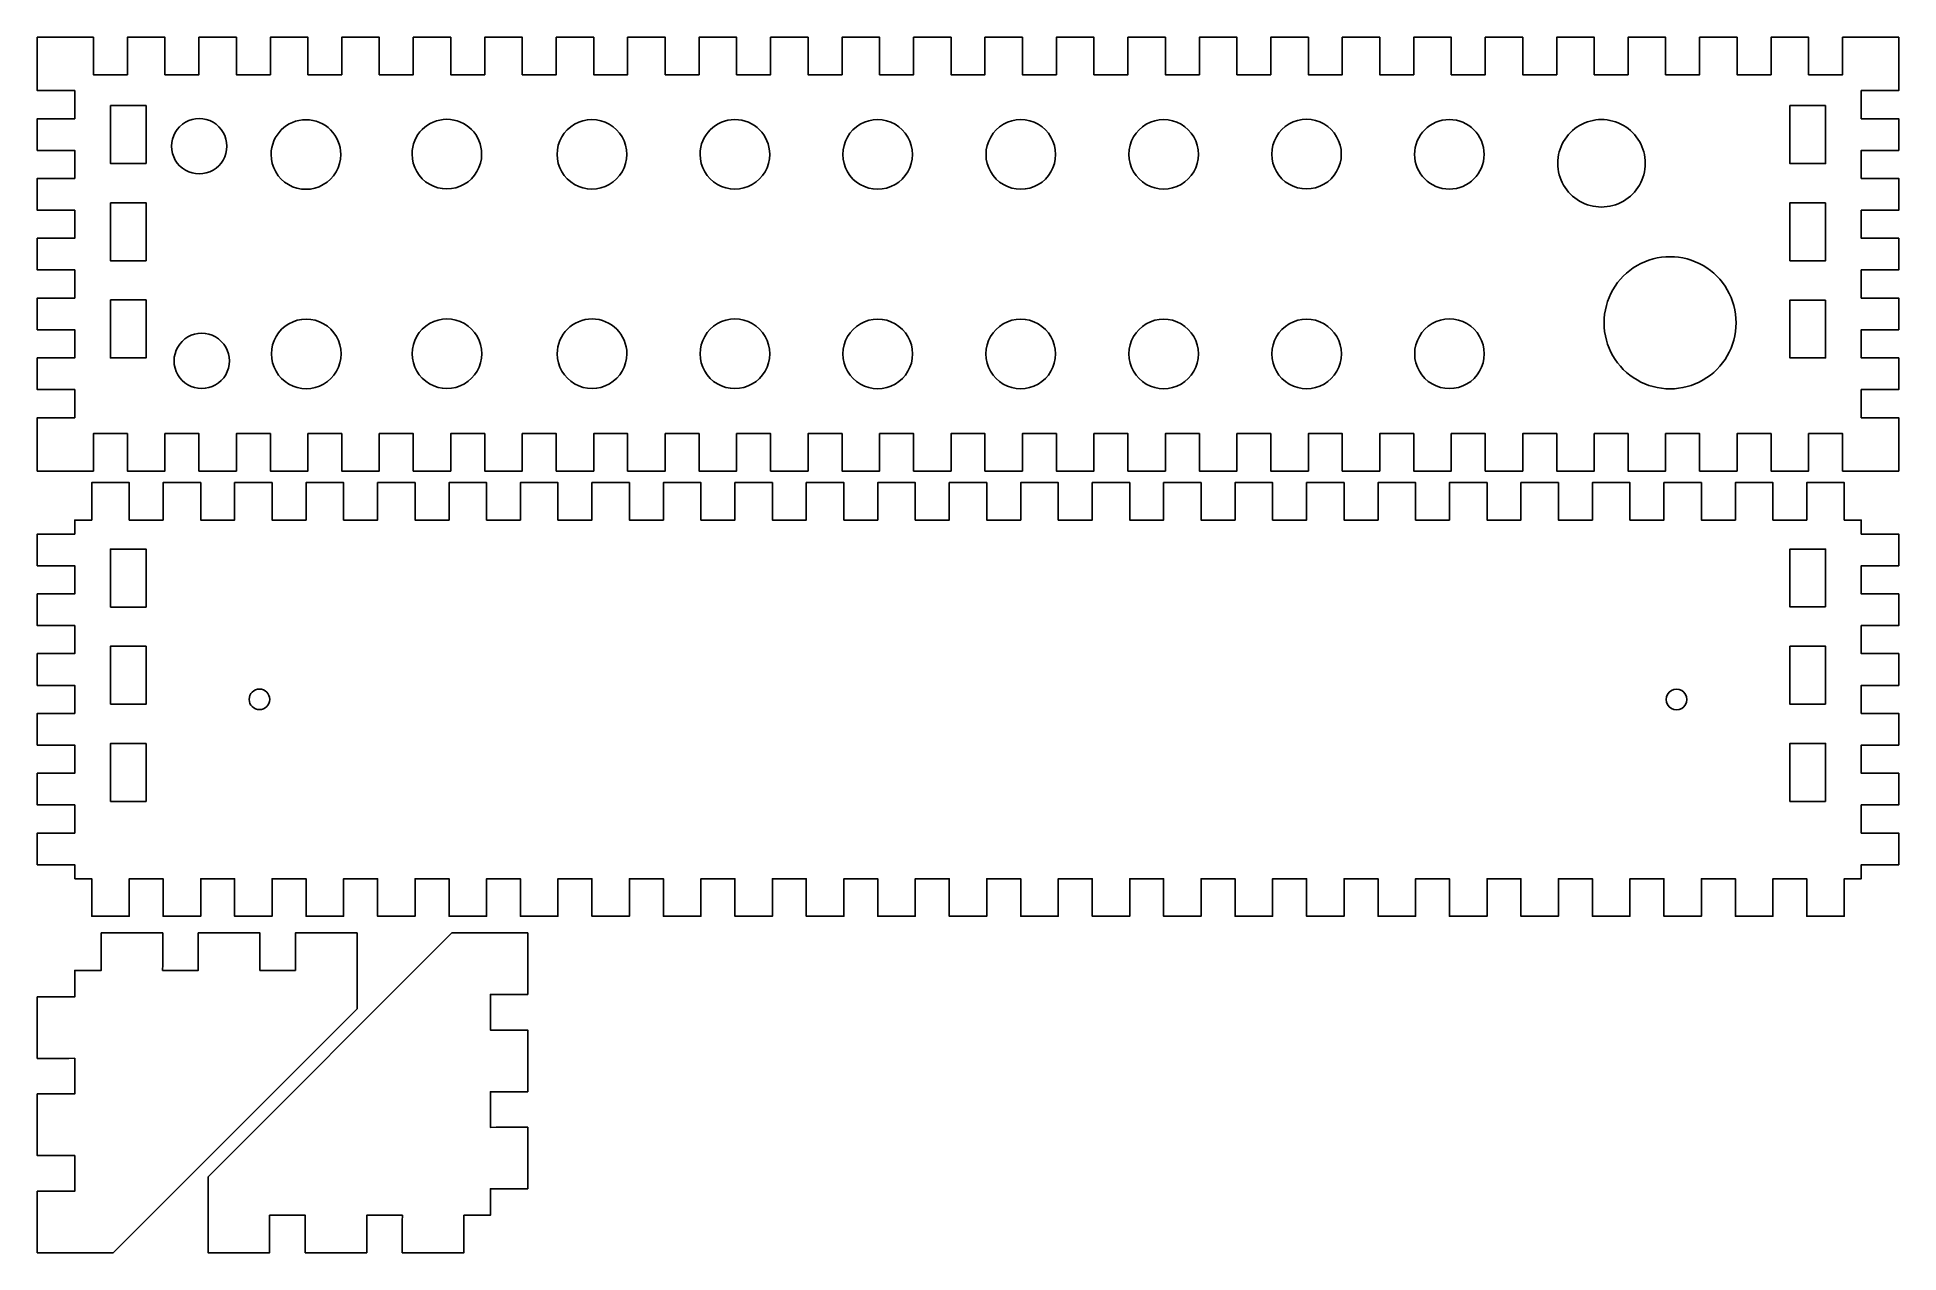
# Model space of a CAD drawing. Extents: x 0 to 1002, y 0 to 654.
import ezdxf

# ---------------------------------------------------------------- set-up
doc = ezdxf.new("R2010")
doc.units = 0
doc.layers.add('CUT', color=7, linetype='CONTINUOUS')

msp = doc.modelspace()

# ---------------------------------------------------------------- linework, layer by layer
at = {"layer": 'CUT', "color": 1}
for points in [[(0.482305, 634.005368), (0.482305, 654.165367), (30.731904, 654.165367), (30.731904, 634.005368), (48.991103, 634.005368), (48.991103, 654.165367), (69.170302, 654.165367), (69.170302, 634.005368), (87.429501, 634.005368), (87.429501, 654.165367), (107.608663, 654.165367), (107.608663, 634.005368), (125.867899, 634.005368), (125.867899, 654.165367), (146.047061, 654.165367), (146.047061, 634.005368), (164.306298, 634.005368), (164.306298, 654.165367), (184.485497, 654.165367), (184.485497, 634.005368), (202.744658, 634.005368), (202.744658, 654.165367), (222.923895, 654.165367), (222.923895, 634.005368), (241.183056, 634.005368), (241.183056, 654.165367), (261.362293, 654.165367), (261.362293, 634.005368), (279.621492, 634.005368), (279.621492, 654.165367), (299.800691, 654.165367), (299.800691, 634.005368), (318.05989, 634.005368), (318.05989, 654.165367), (338.239051, 654.165367), (338.239051, 634.005368), (356.498288, 634.005368), (356.498288, 654.165367), (376.67745, 654.165367), (376.67745, 634.005368), (394.936649, 634.005368), (394.936649, 654.165367), (415.115886, 654.165367), (415.115886, 634.005368), (433.375047, 634.005368), (433.375047, 654.165367), (453.554284, 654.165367), (453.554284, 634.005368), (471.813445, 634.005368), (471.813445, 654.165367), (491.992682, 654.165367), (491.992682, 634.005368), (510.251881, 634.005368), (510.251881, 654.165367), (530.431042, 654.165367), (530.431042, 634.005368), (548.690279, 634.005368), (548.690279, 654.165367), (568.86944, 654.165367), (568.86944, 634.005368), (587.128677, 634.005368), (587.128677, 654.165367), (607.307838, 654.165367), (607.307838, 634.005368), (625.567038, 634.005368), (625.567038, 654.165367), (645.746237, 654.165367), (645.746237, 634.005368), (664.005436, 634.005368), (664.005436, 654.165367), (684.184635, 654.165367), (684.184635, 634.005368), (702.443834, 634.005368), (702.443834, 654.165367), (722.623033, 654.165367), (722.623033, 634.005368), (740.882232, 634.005368), (740.882232, 654.165367), (761.061431, 654.165367), (761.061431, 634.005368), (779.32063, 634.005368), (779.32063, 654.165367), (799.499829, 654.165367), (799.499829, 634.005368), (817.759028, 634.005368), (817.759028, 654.165367), (837.938227, 654.165367), (837.938227, 634.005368), (856.197426, 634.005368), (856.197426, 654.165367), (876.376626, 654.165367), (876.376626, 634.005368), (894.635825, 634.005368), (894.635825, 654.165367), (914.815024, 654.165367), (914.815024, 634.005368), (933.074223, 634.005368), (933.074223, 654.165367), (953.253422, 654.165367), (953.253422, 634.005368), (971.512621, 634.005368), (971.512621, 654.165367), (1001.762219, 654.165367), (1001.762219, 625.485368), (981.60222, 625.485368), (981.60222, 610.365369), (1001.762219, 610.365369), (1001.762219, 593.32537), (981.60222, 593.32537), (981.60222, 578.205371), (1001.762219, 578.205371), (1001.762219, 561.165371), (981.60222, 561.165371), (981.60222, 546.045372), (1001.762219, 546.045372), (1001.762219, 529.005373), (981.60222, 529.005373), (981.60222, 513.885374), (1001.762219, 513.885374), (1001.762219, 496.845374), (981.60222, 496.845374), (981.60222, 481.725375), (1001.762219, 481.725375), (1001.762219, 464.685376), (981.60222, 464.685376), (981.60222, 449.565377), (1001.762219, 449.565377), (1001.762219, 420.885378), (971.512621, 420.885378), (971.512621, 441.045377), (953.25346, 441.045377), (953.25346, 420.885378), (933.074261, 420.885378), (933.074261, 441.045377), (914.815024, 441.045377), (914.815024, 420.885378), (894.635825, 420.885378), (894.635825, 441.045377), (876.376626, 441.045377), (876.376626, 420.885378), (856.197426, 420.885378), (856.197426, 441.045377), (837.938227, 441.045377), (837.938227, 420.885378), (817.759028, 420.885378), (817.759028, 441.045377), (799.499829, 441.045377), (799.499829, 420.885378), (779.32063, 420.885378), (779.32063, 441.045377), (761.061431, 441.045377), (761.061431, 420.885378), (740.882232, 420.885378), (740.882232, 441.045377), (722.623033, 441.045377), (722.623033, 420.885378), (702.443834, 420.885378), (702.443834, 441.045377), (684.184635, 441.045377), (684.184635, 420.885378), (664.005436, 420.885378), (664.005436, 441.045377), (645.746237, 441.045377), (645.746237, 420.885378), (625.567038, 420.885378), (625.567038, 441.045377), (607.307838, 441.045377), (607.307838, 420.885378), (587.128677, 420.885378), (587.128677, 441.045377), (568.86944, 441.045377), (568.86944, 420.885378), (548.690279, 420.885378), (548.690279, 441.045377), (530.43108, 441.045377), (530.43108, 420.885378), (510.251881, 420.885378), (510.251881, 441.045377), (491.992682, 441.045377), (491.992682, 420.885378), (471.813445, 420.885378), (471.813445, 441.045377), (453.554284, 441.045377), (453.554284, 420.885378), (433.375047, 420.885378), (433.375047, 441.045377), (415.115886, 441.045377), (415.115886, 420.885378), (394.936686, 420.885378), (394.936686, 441.045377), (376.67745, 441.045377), (376.67745, 420.885378), (356.498288, 420.885378), (356.498288, 441.045377), (338.239089, 441.045377), (338.239089, 420.885378), (318.05989, 420.885378), (318.05989, 441.045377), (299.800691, 441.045377), (299.800691, 420.885378), (279.621492, 420.885378), (279.621492, 441.045377), (261.362293, 441.045377), (261.362293, 420.885378), (241.183056, 420.885378), (241.183056, 441.045377), (222.923895, 441.045377), (222.923895, 420.885378), (202.744696, 420.885378), (202.744696, 441.045377), (184.485497, 441.045377), (184.485497, 420.885378), (164.306298, 420.885378), (164.306298, 441.045377), (146.047061, 441.045377), (146.047061, 420.885378), (125.867899, 420.885378), (125.867899, 441.045377), (107.6087, 441.045377), (107.6087, 420.885378), (87.429501, 420.885378), (87.429501, 441.045377), (69.170302, 441.045377), (69.170302, 420.885378), (48.991103, 420.885378), (48.991103, 441.045377), (30.731904, 441.045377), (30.731904, 420.885378), (0.482305, 420.885378), (0.482305, 449.565377), (20.642267, 449.565377), (20.642267, 464.685376), (0.482305, 464.685376), (0.482305, 481.725375), (20.642267, 481.725375), (20.642267, 496.845374), (0.482305, 496.845374), (0.482305, 513.885374), (20.642267, 513.885374), (20.642267, 529.005373), (0.482305, 529.005373), (0.482305, 546.045372), (20.642267, 546.045372), (20.642267, 561.165371), (0.482305, 561.165371), (0.482305, 578.205371), (20.642267, 578.205371), (20.642267, 593.32537), (0.482305, 593.32537), (0.482305, 610.365369), (20.642267, 610.365369), (20.642267, 625.485368), (0.482305, 625.485368)], [(39.842304, 617.445335), (59.042302, 617.445335), (59.042302, 586.279355), (39.842304, 586.279355)], [(962.402108, 617.41892), (943.202109, 617.41892), (943.202109, 586.252939), (962.402108, 586.252939)], [(102.494093, 595.55486)], [(163.715596, 591.096488)], [(239.525053, 591.312926)], [(317.559141, 591.186683)], [(394.457065, 591.186683)], [(471.228715, 591.123534)], [(548.252761, 591.123534)], [(625.087492, 591.186683)], [(701.922222, 591.312926)], [(778.739793, 591.177744)], [(865.376347, 586.383901)], [(39.842304, 565.159353), (59.0423, 565.159353), (59.0423, 533.993373), (39.842304, 533.993373)], [(962.402108, 565.132942), (943.202113, 565.132942), (943.202113, 533.966961), (962.402108, 533.966961)], [(39.842304, 512.87337), (59.0423, 512.87337), (59.0423, 481.70739), (39.842304, 481.70739)], [(962.402108, 512.846957), (943.202113, 512.846957), (943.202113, 481.680977), (962.402108, 481.680977)], [(914.277688, 500.607554)], [(163.904761, 483.876272)], [(239.591498, 483.969353)], [(317.629365, 483.948476)], [(394.457178, 483.92114)], [(471.291833, 483.85799)], [(548.189757, 483.857932)], [(625.087605, 483.858048)], [(701.985453, 483.85799)], [(778.820297, 483.92114)], [(103.834011, 480.109259)], [(20.642305, 201.582611), (29.771866, 201.582611), (29.771866, 181.422612), (49.951103, 181.422612), (49.951103, 201.582611), (68.210264, 201.582611), (68.210264, 181.422612), (88.389501, 181.422612), (88.389501, 201.582611), (106.6487, 201.582611), (106.6487, 181.422612), (126.827862, 181.422612), (126.827862, 201.582611), (145.087099, 201.582611), (145.087099, 181.422612), (165.26626, 181.422612), (165.26626, 201.582611), (183.525497, 201.582611), (183.525497, 181.422612), (203.704696, 181.422612), (203.704696, 201.582611), (221.963895, 201.582611), (221.963895, 181.422612), (242.143094, 181.422612), (242.143094, 201.582611), (260.402293, 201.582611), (260.402293, 181.422612), (280.581492, 181.422612), (280.581492, 201.582611), (298.840691, 201.582611), (298.840691, 181.422612), (319.019852, 181.422612), (319.019852, 201.582611), (337.279089, 201.582611), (337.279089, 181.422612), (357.458251, 181.422612), (357.458251, 201.582611), (375.71745, 201.582611), (375.71745, 181.422612), (395.896649, 181.422612), (395.896649, 201.582611), (414.155848, 201.582611), (414.155848, 181.422612), (434.335047, 181.422612), (434.335047, 201.582611), (452.594246, 201.582611), (452.594246, 181.422612), (472.773483, 181.422612), (472.773483, 201.582611), (491.032644, 201.582611), (491.032644, 181.422612), (511.211843, 181.422612), (511.211843, 201.582611), (529.47108, 201.582611), (529.47108, 181.422612), (549.650241, 181.422612), (549.650241, 201.582611), (567.909478, 201.582611), (567.909478, 181.422612), (588.088639, 181.422612), (588.088639, 201.582611), (606.347839, 201.582611), (606.347839, 181.422612), (626.527075, 181.422612), (626.527075, 201.582611), (644.786274, 201.582611), (644.786274, 181.422612), (664.965473, 181.422612), (664.965473, 201.582611), (683.224673, 201.582611), (683.224673, 181.422612), (703.403872, 181.422612), (703.403872, 201.582611), (721.663071, 201.582611), (721.663071, 181.422612), (741.84227, 181.422612), (741.84227, 201.582611), (760.101469, 201.582611), (760.101469, 181.422612), (780.280668, 181.422612), (780.280668, 201.582611), (798.539867, 201.582611), (798.539867, 181.422612), (818.719066, 181.422612), (818.719066, 201.582611), (836.978265, 201.582611), (836.978265, 181.422612), (857.157464, 181.422612), (857.157464, 201.582611), (875.416663, 201.582611), (875.416663, 181.422612), (895.595862, 181.422612), (895.595862, 201.582611), (913.855062, 201.582611), (913.855062, 181.422612), (934.034261, 181.422612), (934.034261, 201.582611), (952.29346, 201.582611), (952.29346, 181.422612), (972.472659, 181.422612), (972.472659, 201.582611), (981.602258, 201.582611), (981.602258, 209.14261), (1001.762257, 209.14261), (1001.762257, 226.18261), (981.602258, 226.18261), (981.602258, 241.302609), (1001.762257, 241.302609), (1001.762257, 258.342608), (981.602258, 258.342608), (981.602258, 273.462607), (1001.762257, 273.462607), (1001.762257, 290.502606), (981.602258, 290.502606), (981.602258, 305.622606), (1001.762257, 305.622606), (1001.762257, 322.662605), (981.602258, 322.662605), (981.602258, 337.782604), (1001.762257, 337.782604), (1001.762257, 354.822603), (981.602258, 354.822603), (981.602258, 369.942603), (1001.762257, 369.942603), (1001.762257, 386.982602), (981.602258, 386.982602), (981.602258, 394.542601), (972.472659, 394.542601), (972.472659, 414.7026), (952.29346, 414.7026), (952.29346, 394.542601), (934.034261, 394.542601), (934.034261, 414.7026), (913.855062, 414.7026), (913.855062, 394.542601), (895.595862, 394.542601), (895.595862, 414.7026), (875.416663, 414.7026), (875.416663, 394.542601), (857.157464, 394.542601), (857.157464, 414.7026), (836.978265, 414.7026), (836.978265, 394.542601), (818.719066, 394.542601), (818.719066, 414.7026), (798.539867, 414.7026), (798.539867, 394.542601), (780.280668, 394.542601), (780.280668, 414.7026), (760.101469, 414.7026), (760.101469, 394.542601), (741.84227, 394.542601), (741.84227, 414.7026), (721.663071, 414.7026), (721.663071, 394.542601), (703.403872, 394.542601), (703.403872, 414.7026), (683.224673, 414.7026), (683.224673, 394.542601), (664.965473, 394.542601), (664.965473, 414.7026), (644.786274, 414.7026), (644.786274, 394.542601), (626.527075, 394.542601), (626.527075, 414.7026), (606.347876, 414.7026), (606.347876, 394.542601), (588.088677, 394.542601), (588.088677, 414.7026), (567.909478, 414.7026), (567.909478, 394.542601), (549.650279, 394.542601), (549.650279, 414.7026), (529.47108, 414.7026), (529.47108, 394.542601), (511.211881, 394.542601), (511.211881, 414.7026), (491.032682, 414.7026), (491.032682, 394.542601), (472.773483, 394.542601), (472.773483, 414.7026), (452.594284, 414.7026), (452.594284, 394.542601), (434.335085, 394.542601), (434.335085, 414.7026), (414.155886, 414.7026), (414.155886, 394.542601), (395.896686, 394.542601), (395.896686, 414.7026), (375.717487, 414.7026), (375.717487, 394.542601), (357.458288, 394.542601), (357.458288, 414.7026), (337.279089, 414.7026), (337.279089, 394.542601), (319.01989, 394.542601), (319.01989, 414.7026), (298.840691, 414.7026), (298.840691, 394.542601), (280.581492, 394.542601), (280.581492, 414.7026), (260.402293, 414.7026), (260.402293, 394.542601), (242.143094, 394.542601), (242.143094, 414.7026), (221.963895, 414.7026), (221.963895, 394.542601), (203.704696, 394.542601), (203.704696, 414.7026), (183.525459, 414.7026), (183.525459, 394.542601), (165.26626, 394.542601), (165.26626, 414.7026), (145.087099, 414.7026), (145.087099, 394.542601), (126.827862, 394.542601), (126.827862, 414.7026), (106.6487, 414.7026), (106.6487, 394.542601), (88.389463, 394.542601), (88.389463, 414.7026), (68.210264, 414.7026), (68.210264, 394.542601), (49.951103, 394.542601), (49.951103, 414.7026), (29.771866, 414.7026), (29.771866, 394.542601), (20.642267, 394.542601), (20.642267, 386.982602), (0.482268, 386.982602), (0.482268, 369.942603), (20.642305, 369.942603), (20.642305, 354.822603), (0.482268, 354.822603), (0.482268, 337.782604), (20.642305, 337.782604), (20.642305, 322.662605), (0.482268, 322.662605), (0.482268, 305.622606), (20.642305, 305.622606), (20.642305, 290.502606), (0.482268, 290.502606), (0.482268, 273.462607), (20.642305, 273.462607), (20.642305, 258.342608), (0.482268, 258.342608), (0.482268, 241.302609), (20.642305, 241.302609), (20.642305, 226.18261), (0.482268, 226.18261), (0.482268, 209.14261), (20.642305, 209.14261)], [(39.842304, 347.740846), (59.0423, 347.740846), (59.0423, 378.906826), (39.842304, 378.906826)], [(962.402259, 347.775535), (943.202262, 347.775535), (943.202262, 378.941515), (962.402259, 378.941515)], [(39.842304, 295.454925), (59.0423, 295.454925), (59.0423, 326.620905), (39.842304, 326.620905)], [(962.402259, 295.489496), (943.202262, 295.489496), (943.202262, 326.655476), (962.402259, 326.655476)], [(125.529178, 298.094985)], [(887.755384, 298.028896)], [(39.84219, 243.168887), (59.042187, 243.168887), (59.042187, 274.334867), (39.84219, 274.334867)], [(962.402259, 243.203575), (943.202262, 243.203575), (943.202262, 274.369555), (962.402259, 274.369555)], [(172.495929, 131.688627), (172.496269, 152.330894), (172.496609, 172.490591), (139.376573, 172.49112), (139.37627, 152.331348), (120.213349, 152.331612), (120.213689, 172.49471), (87.093615, 172.49524), (87.09335, 152.332179), (67.933452, 152.332444), (67.995814, 155.558837), (67.996079, 172.494068), (34.87608, 172.494521), (34.875778, 152.333011), (20.644534, 152.333275), (20.644308, 138.102032), (0.482835, 138.102296), (0.482305, 104.982351), (17.417498, 104.981973), (20.643779, 105.044335), (20.643476, 85.884172), (0.480529, 85.884512), (0.48, 52.764476), (20.642947, 52.764174), (20.642682, 33.601252), (0.482948, 33.601516), (0.482457, 0.481556), (20.642116, 0.481253), (41.284307, 0.480876)], [(223.552657, 172.494726), (244.194886, 172.494726), (264.35462, 172.494726), (264.35462, 139.374731), (244.194886, 139.374731), (244.194886, 120.211805), (264.357871, 120.211805), (264.357871, 87.091807), (244.194886, 87.091807), (244.194886, 67.931871), (247.421204, 67.994233), (264.356397, 67.994233), (264.356397, 34.874235), (244.194886, 34.874235), (244.194886, 20.642991), (229.963605, 20.642991), (229.963605, 0.481518), (196.843644, 0.481518), (196.843644, 17.416635), (196.906006, 20.642991), (177.745881, 20.642991), (177.745881, 0.480006), (144.625883, 0.480006), (144.625883, 20.642991), (125.462923, 20.642991), (125.462923, 0.483257), (92.342925, 0.483257), (92.342925, 20.642991), (92.342925, 41.285182)]]:
    msp.add_lwpolyline(points, close=True, dxfattribs=at)
for points in [[(80.174094, 608.441317), (84.777982, 611.099373), (90.450205, 611.099373), (95.054093, 608.441317)], [(673.842222, 607.524922), (679.63421, 610.868927), (686.770234, 610.868927), (692.562222, 607.524922)], [(830.096351, 606.752816), (837.373464, 610.954259), (846.339236, 610.954259), (853.616349, 606.752816)], [(72.734094, 595.55486), (72.734094, 600.870972), (75.570206, 605.783262), (80.174094, 608.441317)], [(95.054093, 608.441317), (99.657981, 605.783262), (102.494093, 600.870972), (102.494093, 595.55486)], [(126.275597, 591.096488), (126.275598, 601.435257), (134.656827, 609.816485), (144.995596, 609.816485)], [(144.995596, 609.816485), (155.334366, 609.816485), (163.715594, 601.435257), (163.715596, 591.096488)], [(202.085054, 591.312926), (202.085056, 601.651696), (210.466285, 610.032924), (220.805054, 610.032924)], [(220.805054, 610.032924), (231.143823, 610.032924), (239.525052, 601.651696), (239.525053, 591.312926)], [(280.119142, 591.186683), (280.119142, 597.874694), (283.687154, 604.054672), (289.479142, 607.398678)], [(289.479142, 607.398678), (295.27113, 610.742684), (302.407153, 610.742684), (308.199141, 607.398678)], [(308.199141, 607.398678), (313.991129, 604.054672), (317.559141, 597.874694), (317.559141, 591.186683)], [(357.017066, 591.186683), (357.017067, 601.525452), (365.398296, 609.90668), (375.737065, 609.90668)], [(375.737065, 609.90668), (386.075835, 609.90668), (394.457064, 601.525452), (394.457065, 591.186683)], [(433.788716, 591.123534), (433.788716, 597.811546), (437.356727, 603.991524), (443.148715, 607.335529)], [(443.148715, 607.335529), (448.940703, 610.679535), (456.076727, 610.679535), (461.868715, 607.335529)], [(461.868715, 607.335529), (467.660703, 603.991524), (471.228715, 597.811546), (471.228715, 591.123534)], [(510.812762, 591.123534), (510.812762, 597.811546), (514.380774, 603.991524), (520.172762, 607.335529)], [(520.172762, 607.335529), (525.96475, 610.679535), (533.100774, 610.679535), (538.892762, 607.335529)], [(538.892762, 607.335529), (544.68475, 603.991524), (548.252761, 597.811546), (548.252761, 591.123534)], [(587.647493, 591.186683), (587.647493, 597.874694), (591.215504, 604.054672), (597.007492, 607.398678)], [(597.007492, 607.398678), (602.79948, 610.742684), (609.935504, 610.742684), (615.727492, 607.398678)], [(615.727492, 607.398678), (621.51948, 604.054672), (625.087492, 597.874694), (625.087492, 591.186683)], [(664.482223, 591.312926), (664.482223, 598.000938), (668.050234, 604.180916), (673.842222, 607.524922)], [(692.562222, 607.524922), (698.35421, 604.180916), (701.922222, 598.000938), (701.922222, 591.312926)], [(741.299794, 591.177744), (741.299795, 601.516514), (749.681024, 609.897742), (760.019793, 609.897742)], [(760.019793, 609.897742), (770.358563, 609.897742), (778.739792, 601.516514), (778.739793, 591.177744)], [(818.336353, 586.383901), (818.336353, 594.786787), (822.819239, 602.551374), (830.096351, 606.752816)], [(853.616349, 606.752816), (860.893461, 602.551374), (865.376347, 594.786787), (865.376347, 586.383901)], [(80.174094, 582.668403), (75.570206, 585.326459), (72.734094, 590.238748), (72.734094, 595.55486)], [(102.494093, 595.55486), (102.494093, 590.238748), (99.657981, 585.326459), (95.054093, 582.668403)], [(135.635596, 574.884493), (129.843608, 578.228499), (126.275597, 584.408476), (126.275597, 591.096488)], [(163.715596, 591.096488), (163.715596, 584.408476), (160.147584, 578.228499), (154.355596, 574.884493)], [(211.445054, 575.100931), (205.653066, 578.444937), (202.085054, 584.624915), (202.085054, 591.312926)], [(239.525053, 591.312926), (239.525053, 584.624915), (235.957042, 578.444937), (230.165054, 575.100931)], [(289.479142, 574.974688), (283.687154, 578.318693), (280.119142, 584.498671), (280.119142, 591.186683)], [(317.559141, 591.186683), (317.559141, 584.498671), (313.991129, 578.318693), (308.199141, 574.974688)], [(366.377066, 574.974688), (360.585078, 578.318693), (357.017066, 584.498671), (357.017066, 591.186683)], [(394.457065, 591.186683), (394.457065, 584.498671), (390.889053, 578.318693), (385.097065, 574.974688)], [(443.148715, 574.911539), (437.356727, 578.255545), (433.788716, 584.435523), (433.788716, 591.123534)], [(471.228715, 591.123534), (471.228715, 584.435523), (467.660703, 578.255545), (461.868715, 574.911539)], [(520.172762, 574.911539), (514.380774, 578.255545), (510.812762, 584.435523), (510.812762, 591.123534)], [(548.252761, 591.123534), (548.252761, 584.435523), (544.68475, 578.255545), (538.892762, 574.911539)], [(597.007492, 574.974688), (591.215504, 578.318693), (587.647493, 584.498671), (587.647493, 591.186683)], [(625.087492, 591.186683), (625.087492, 584.498671), (621.51948, 578.318693), (615.727492, 574.974688)], [(673.842222, 575.100931), (668.050234, 578.444937), (664.482223, 584.624915), (664.482223, 591.312926)], [(701.922222, 591.312926), (701.922222, 584.624915), (698.35421, 578.444937), (692.562222, 575.100931)], [(760.019793, 572.457746), (749.681024, 572.457746), (741.299795, 580.838974), (741.299794, 591.177744)], [(778.739793, 591.177744), (778.739792, 580.838974), (770.358563, 572.457746), (760.019793, 572.457746)], [(95.054093, 582.668403), (90.450205, 580.010347), (84.777982, 580.010347), (80.174094, 582.668403)], [(830.096351, 566.014986), (822.819239, 570.216429), (818.336353, 577.981015), (818.336353, 586.383901)], [(865.376347, 586.383901), (865.376347, 577.981015), (860.893461, 570.216429), (853.616349, 566.014986)], [(154.355596, 574.884493), (148.563608, 571.540487), (141.427584, 571.540487), (135.635596, 574.884493)], [(230.165054, 575.100931), (224.373066, 571.756926), (217.237042, 571.756926), (211.445054, 575.100931)], [(308.199141, 574.974688), (302.407153, 571.630682), (295.27113, 571.630682), (289.479142, 574.974688)], [(385.097065, 574.974688), (379.305077, 571.630682), (372.169054, 571.630682), (366.377066, 574.974688)], [(461.868715, 574.911539), (456.076727, 571.567533), (448.940703, 571.567533), (443.148715, 574.911539)], [(538.892762, 574.911539), (533.100774, 571.567533), (525.96475, 571.567533), (520.172762, 574.911539)], [(615.727492, 574.974688), (609.935504, 571.630682), (602.79948, 571.630682), (597.007492, 574.974688)], [(692.562222, 575.100931), (686.770234, 571.756926), (679.63421, 571.756926), (673.842222, 575.100931)], [(853.616349, 566.014986), (846.339236, 561.813543), (837.373464, 561.813543), (830.096351, 566.014986)], [(843.237692, 500.607554), (843.237692, 513.297627), (850.007766, 525.023738), (860.997691, 531.368774)], [(860.997691, 531.368774), (871.987617, 537.71381), (885.527763, 537.71381), (896.517689, 531.368774)], [(896.517689, 531.368774), (907.507614, 525.023738), (914.277688, 513.297627), (914.277688, 500.607554)], [(135.824762, 500.088267), (141.61675, 503.432273), (148.752773, 503.432273), (154.544761, 500.088267)], [(211.511498, 500.181348), (217.303486, 503.525354), (224.43951, 503.525354), (230.231498, 500.181348)], [(280.189366, 483.948476), (280.189367, 494.287245), (288.570596, 502.668473), (298.909365, 502.668473)], [(298.909365, 502.668473), (309.248134, 502.668473), (317.629363, 494.287245), (317.629365, 483.948476)], [(366.377179, 500.133135), (372.169167, 503.477141), (379.305191, 503.477141), (385.097178, 500.133135)], [(443.211834, 500.069985), (449.003822, 503.413991), (456.139845, 503.413991), (461.931833, 500.069985)], [(520.109757, 500.069927), (525.901745, 503.413933), (533.037769, 503.413933), (538.829757, 500.069927)], [(597.007606, 500.070043), (602.799594, 503.414049), (609.935617, 503.414049), (615.727605, 500.070043)], [(673.905454, 500.069985), (679.697442, 503.413991), (686.833465, 503.413991), (692.625453, 500.069985)], [(750.740298, 500.133135), (756.532286, 503.477141), (763.668309, 503.477141), (769.460297, 500.133135)], [(74.074012, 480.109259), (74.074012, 485.42537), (76.910124, 490.33766), (81.514012, 492.995716)], [(81.514012, 492.995716), (86.1179, 495.653772), (91.790123, 495.653772), (96.394011, 492.995716)], [(96.394011, 492.995716), (100.997899, 490.33766), (103.834011, 485.42537), (103.834011, 480.109259)], [(126.464762, 483.876272), (126.464762, 490.564283), (130.032774, 496.744261), (135.824762, 500.088267)], [(154.544761, 500.088267), (160.336749, 496.744261), (163.904761, 490.564283), (163.904761, 483.876272)], [(202.151499, 483.969353), (202.151499, 490.657364), (205.71951, 496.837342), (211.511498, 500.181348)], [(230.231498, 500.181348), (236.023486, 496.837342), (239.591498, 490.657364), (239.591498, 483.969353)], [(357.017179, 483.92114), (357.017179, 490.609151), (360.585191, 496.789129), (366.377179, 500.133135)], [(385.097178, 500.133135), (390.889166, 496.789129), (394.457178, 490.609151), (394.457178, 483.92114)], [(433.851834, 483.85799), (433.851834, 490.546001), (437.419846, 496.725979), (443.211834, 500.069985)], [(461.931833, 500.069985), (467.723821, 496.725979), (471.291833, 490.546001), (471.291833, 483.85799)], [(510.749758, 483.857932), (510.749758, 490.545944), (514.317769, 496.725922), (520.109757, 500.069927)], [(538.829757, 500.069927), (544.621745, 496.725922), (548.189757, 490.545944), (548.189757, 483.857932)], [(587.647606, 483.858048), (587.647606, 490.546059), (591.215618, 496.726037), (597.007606, 500.070043)], [(615.727605, 500.070043), (621.519593, 496.726037), (625.087605, 490.546059), (625.087605, 483.858048)], [(664.545454, 483.85799), (664.545454, 490.546001), (668.113466, 496.725979), (673.905454, 500.069985)], [(692.625453, 500.069985), (698.417441, 496.725979), (701.985453, 490.546001), (701.985453, 483.85799)], [(741.380298, 483.92114), (741.380298, 490.609151), (744.94831, 496.789129), (750.740298, 500.133135)], [(769.460297, 500.133135), (775.252285, 496.789129), (778.820297, 490.609151), (778.820297, 483.92114)], [(860.997691, 469.846334), (850.007766, 476.19137), (843.237692, 487.917481), (843.237692, 500.607554)], [(914.277688, 500.607554), (914.277688, 487.917481), (907.507614, 476.19137), (896.517689, 469.846334)], [(135.824762, 467.664277), (130.032774, 471.008282), (126.464762, 477.18826), (126.464762, 483.876272)], [(163.904761, 483.876272), (163.904761, 477.18826), (160.336749, 471.008282), (154.544761, 467.664277)], [(211.511498, 467.757358), (205.71951, 471.101364), (202.151499, 477.281341), (202.151499, 483.969353)], [(239.591498, 483.969353), (239.591498, 477.281341), (236.023486, 471.101364), (230.231498, 467.757358)], [(289.549365, 467.736481), (283.757377, 471.080487), (280.189366, 477.260464), (280.189366, 483.948476)], [(317.629365, 483.948476), (317.629365, 477.260464), (314.061353, 471.080487), (308.269365, 467.736481)], [(366.377179, 467.709145), (360.585191, 471.05315), (357.017179, 477.233128), (357.017179, 483.92114)], [(394.457178, 483.92114), (394.457178, 477.233128), (390.889166, 471.05315), (385.097178, 467.709145)], [(443.211834, 467.645995), (437.419846, 470.99), (433.851834, 477.169978), (433.851834, 483.85799)], [(471.291833, 483.85799), (471.291833, 477.169978), (467.723821, 470.99), (461.931833, 467.645995)], [(520.109757, 467.645937), (514.317769, 470.989943), (510.749758, 477.169921), (510.749758, 483.857932)], [(548.189757, 483.857932), (548.189757, 477.169921), (544.621745, 470.989943), (538.829757, 467.645937)], [(597.007606, 467.646052), (591.215618, 470.990058), (587.647606, 477.170036), (587.647606, 483.858048)], [(625.087605, 483.858048), (625.087605, 477.170036), (621.519593, 470.990058), (615.727605, 467.646052)], [(673.905454, 467.645995), (668.113466, 470.99), (664.545454, 477.169978), (664.545454, 483.85799)], [(701.985453, 483.85799), (701.985453, 477.169978), (698.417441, 470.99), (692.625453, 467.645995)], [(750.740298, 467.709145), (744.94831, 471.05315), (741.380298, 477.233128), (741.380298, 483.92114)], [(778.820297, 483.92114), (778.820297, 477.233128), (775.252285, 471.05315), (769.460297, 467.709145)], [(81.514012, 467.222801), (76.910124, 469.880857), (74.074012, 474.793147), (74.074012, 480.109259)], [(103.834011, 480.109259), (103.834011, 474.793147), (100.997899, 469.880857), (96.394011, 467.222801)], [(96.394011, 467.222801), (91.790123, 464.564745), (86.1179, 464.564745), (81.514012, 467.222801)], [(154.544761, 467.664277), (148.752773, 464.320271), (141.61675, 464.320271), (135.824762, 467.664277)], [(230.231498, 467.757358), (224.43951, 464.413352), (217.303486, 464.413352), (211.511498, 467.757358)], [(308.269365, 467.736481), (302.477377, 464.392475), (295.341353, 464.392475), (289.549365, 467.736481)], [(385.097178, 467.709145), (379.305191, 464.365139), (372.169167, 464.365139), (366.377179, 467.709145)], [(461.931833, 467.645995), (456.139845, 464.301989), (449.003822, 464.301989), (443.211834, 467.645995)], [(538.829757, 467.645937), (533.037769, 464.301931), (525.901745, 464.301931), (520.109757, 467.645937)], [(615.727605, 467.646052), (609.935617, 464.302047), (602.799594, 464.302047), (597.007606, 467.646052)], [(692.625453, 467.645995), (686.833465, 464.301989), (679.697442, 464.301989), (673.905454, 467.645995)], [(769.460297, 467.709145), (763.668309, 464.365139), (756.532286, 464.365139), (750.740298, 467.709145)], [(896.517689, 469.846334), (885.527763, 463.501297), (871.987617, 463.501297), (860.997691, 469.846334)], [(120.009178, 303.614984), (116.960567, 303.614984), (114.489179, 301.143596), (114.489179, 298.094985)], [(125.529178, 298.094985), (125.529177, 301.143596), (123.05779, 303.614984), (120.009178, 303.614984)], [(879.475384, 302.809356), (877.767491, 301.823303), (876.715385, 300.001002), (876.715385, 298.028896)], [(884.995384, 302.809356), (883.28749, 303.795409), (881.183278, 303.795409), (879.475384, 302.809356)], [(887.755384, 298.028896), (887.755384, 300.001002), (886.703278, 301.823303), (884.995384, 302.809356)], [(114.489179, 298.094985), (114.489179, 295.046374), (116.960567, 292.574987), (120.009178, 292.574987)], [(120.009178, 292.574987), (123.05779, 292.574987), (125.529177, 295.046374), (125.529178, 298.094985)], [(876.715385, 298.028896), (876.715385, 296.056791), (877.767491, 294.234489), (879.475384, 293.248436)], [(879.475384, 293.248436), (881.183278, 292.262383), (883.28749, 292.262383), (884.995384, 293.248436)], [(884.995384, 293.248436), (886.703278, 294.234489), (887.755384, 296.056791), (887.755384, 298.028896)]]:
    msp.add_open_spline(points, degree=3, dxfattribs=at)

doc.saveas('drawing.dxf')
